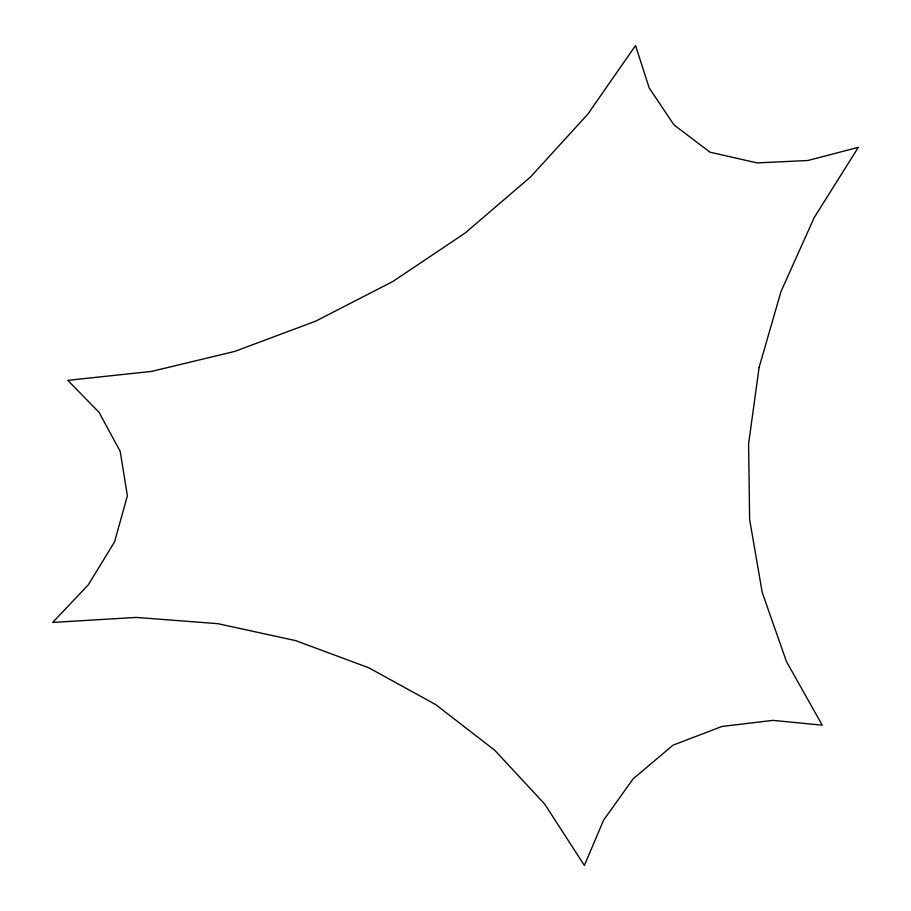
<?xml version="1.0" encoding="UTF-8"?>
<svg xmlns="http://www.w3.org/2000/svg" width="911" height="911" viewBox="0 0 911 911"><rect width="100%" height="100%" fill="white"/><g stroke="black" fill="none" stroke-linecap="round" stroke-linejoin="round"><path stroke-width="1.37" d="M759.091 367.475L748.591 443.93L749.616 519.418L762.222 592.492L786.478 661.614L822.257 725.179L772.938 720.373L722.002 726.443L673.035 745.175L633.111 778.859L603.515 820.287L584.372 865.45L544.755 804.151L494.719 750.243L435.629 704.567L368.887 667.843L295.813 640.661L217.763 623.659L136.183 617.419L52.679 622.441L88.321 584.816L114.547 541.863L127.392 495.789L120.195 451.4L99.083 412.387L67.79 380.354L151.533 371.415L234.753 351.418L315.753 321.127L393.005 281.408L465.065 233.079L530.498 177.019L587.823 114.137L635.548 45.55L649.224 87.98L673.935 124.864L710.056 152.205L757.178 162.91L807.886 160.495L858.321 147.366L814.195 217.592L781.012 291.52L759.091 367.475"/></g></svg>
